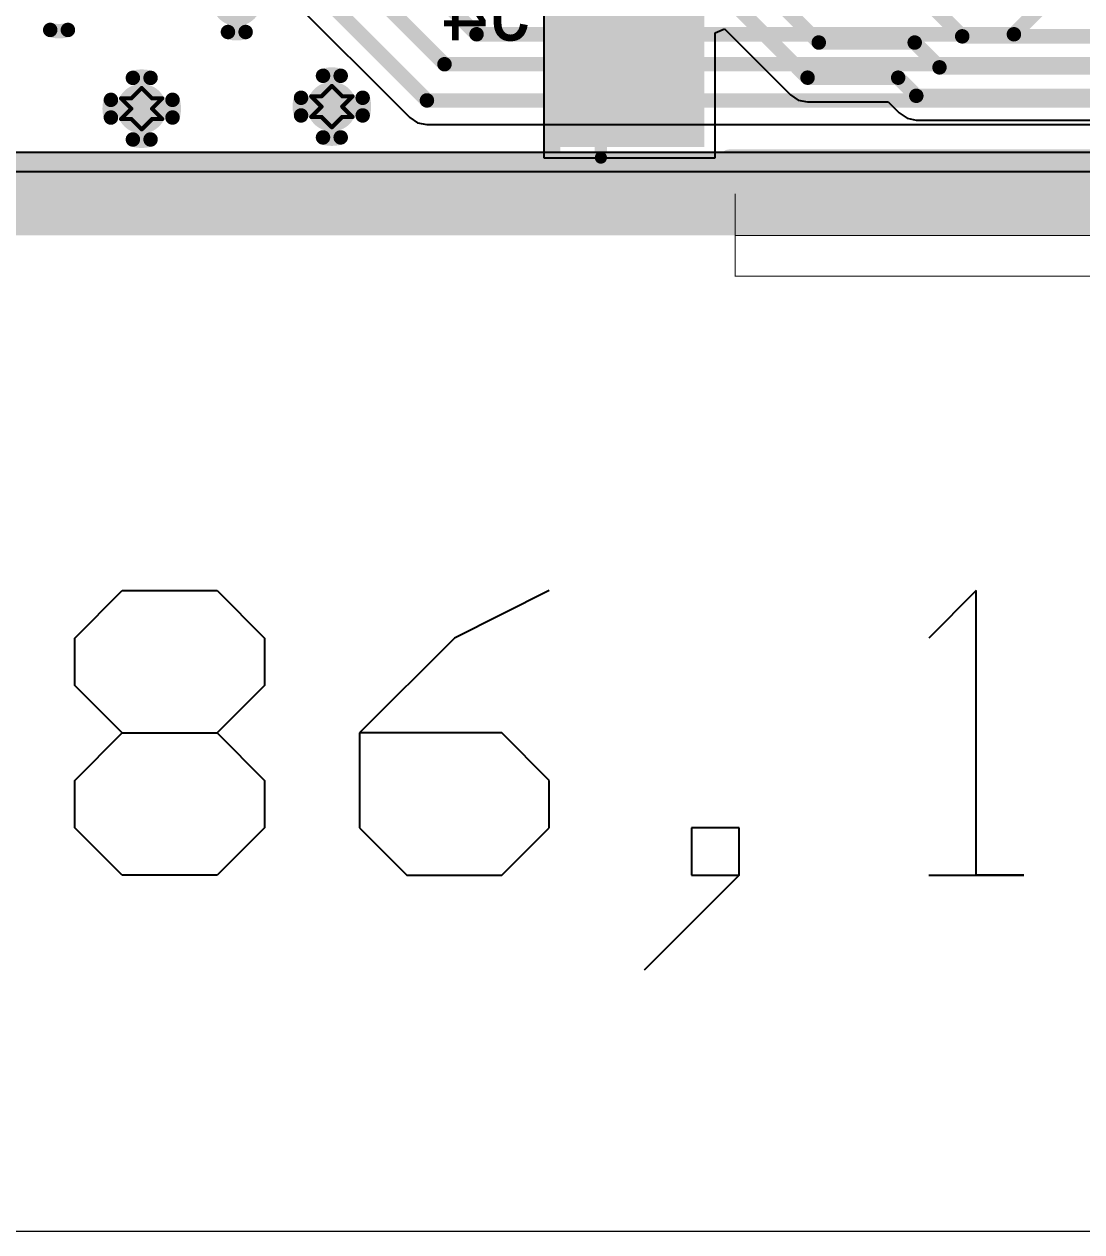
# Model space of a CAD drawing. Header units: millimetres. Extents: x 1.5 to 19.4, y 0 to 11.5.
# Drawn here: x 7.59 to 8.101, y 6.325 to 6.909 of the extents above; entities that cross this region are included whole.
import ezdxf

# ---------------------------------------------------------------- set-up
doc = ezdxf.new("R2010")
doc.units = ezdxf.units.MM
doc.header["$MEASUREMENT"] = 0
for name, color, linetype in [('BottomLayer', 5, 'Continuous'), ('BottomOverlay', 54, 'Continuous'), ('BottomPaste', 16, 'Continuous'), ('BottomSolder', 6, 'Continuous'), ('DrillDrawing', 1, 'Continuous'), ('InternalPlane1', 76, 'Continuous'), ('InternalPlane2', 16, 'Continuous'), ('KeepOutLayer', 6, 'Continuous'), ('Mechanical10', 56, 'Continuous'), ('Mechanical12', 56, 'Continuous'), ('Mechanical15', 56, 'Continuous'), ('Mechanical4', 56, 'Continuous'), ('Mechanical5', 56, 'Continuous'), ('MultiLayer', 9, 'Continuous'), ('TopLayer', 1, 'Continuous'), ('ViaHoleLayer', 16, 'Continuous')]:
    doc.layers.add(name, color=color, linetype=linetype)

# ---------------------------------------------------------------- blocks, each defined once
blk = doc.blocks.new('OMRON_XF2M_2015_1A_0_B_10')
at = {"layer": 'BottomLayer'}
for points in [[(-0.28543, 0.04921), (-0.2185, 0.04921), (-0.28543, 0.10827), (-0.2185, 0.10827)], [(0.2185, 0.04921), (0.28543, 0.04921), (0.2185, 0.10827), (0.28543, 0.10827)], [(-0.19291, -0.09843), (-0.1811, -0.09843), (-0.19291, -0.05118), (-0.1811, -0.05118)], [(-0.17323, -0.09843), (-0.16142, -0.09843), (-0.17323, -0.05118), (-0.16142, -0.05118)], [(-0.15354, -0.09843), (-0.14173, -0.09843), (-0.15354, -0.05118), (-0.14173, -0.05118)], [(-0.13386, -0.09843), (-0.12205, -0.09843), (-0.13386, -0.05118), (-0.12205, -0.05118)], [(-0.11417, -0.09843), (-0.10236, -0.09843), (-0.11417, -0.05118), (-0.10236, -0.05118)], [(-0.09449, -0.09843), (-0.08268, -0.09843), (-0.09449, -0.05118), (-0.08268, -0.05118)], [(-0.0748, -0.09843), (-0.06299, -0.09843), (-0.0748, -0.05118), (-0.06299, -0.05118)], [(-0.05512, -0.09843), (-0.04331, -0.09843), (-0.05512, -0.05118), (-0.04331, -0.05118)], [(-0.03543, -0.09843), (-0.02362, -0.09843), (-0.03543, -0.05118), (-0.02362, -0.05118)], [(-0.01575, -0.09843), (-0.00394, -0.09843), (-0.01575, -0.05118), (-0.00394, -0.05118)], [(0.00394, -0.09843), (0.01575, -0.09843), (0.00394, -0.05118), (0.01575, -0.05118)], [(0.02362, -0.09843), (0.03543, -0.09843), (0.02362, -0.05118), (0.03543, -0.05118)], [(0.04331, -0.09843), (0.05512, -0.09843), (0.04331, -0.05118), (0.05512, -0.05118)], [(0.06299, -0.09843), (0.0748, -0.09843), (0.06299, -0.05118), (0.0748, -0.05118)], [(0.08268, -0.09843), (0.09449, -0.09843), (0.08268, -0.05118), (0.09449, -0.05118)], [(0.10236, -0.09843), (0.11417, -0.09843), (0.10236, -0.05118), (0.11417, -0.05118)], [(0.12205, -0.09843), (0.13386, -0.09843), (0.12205, -0.05118), (0.13386, -0.05118)], [(0.14173, -0.09843), (0.15354, -0.09843), (0.14173, -0.05118), (0.15354, -0.05118)], [(0.16142, -0.09843), (0.17323, -0.09843), (0.16142, -0.05118), (0.17323, -0.05118)], [(0.1811, -0.09843), (0.19291, -0.09843), (0.1811, -0.05118), (0.19291, -0.05118)]]:
    blk.add_solid(points, dxfattribs=at)
at = {"layer": 'BottomOverlay', "const_width": 0.00787}
for points in [[(0.20374, 0.11614), (-0.20374, 0.11614)], [(-0.26575, 0.03445), (-0.26575, -0.11614)], [(0.26575, 0.03445), (0.26575, -0.11614)], [(0.26575, -0.11614), (-0.26575, -0.11614)]]:
    blk.add_lwpolyline(points, dxfattribs=at)
at = {"layer": 'BottomOverlay'}
for points, const_width in [([(-0.20571, 0.11614, 1), (-0.20177, 0.11614, 1)], 0.00394), ([(0.20177, 0.11614, 1), (0.20571, 0.11614, 1)], 0.00394), ([(-0.26772, 0.03445, 1), (-0.26378, 0.03445, 1)], 0.00394), ([(0.26378, 0.03445, 1), (0.26772, 0.03445, 1)], 0.00394), ([(-0.21008, -0.075, 1), (-0.21992, -0.075, 1)], 0.00984), ([(-0.22238, -0.075, 1), (-0.21746, -0.075, 1)], 0.00492), ([(-0.21254, -0.075, 1), (-0.20762, -0.075, 1)], 0.00492), ([(-0.26772, -0.11614, 1), (-0.26378, -0.11614, 1)], 0.00394), ([(-0.26772, -0.11614, 1), (-0.26378, -0.11614, 1)], 0.00394), ([(0.26378, -0.11614, 1), (0.26772, -0.11614, 1)], 0.00394), ([(0.26378, -0.11614, 1), (0.26772, -0.11614, 1)], 0.00394)]:
    blk.add_lwpolyline(points, format="xyb", close=True, dxfattribs=dict(at, const_width=const_width))
at = {"layer": 'BottomPaste'}
for points in [[(-0.28543, 0.04921), (-0.2185, 0.04921), (-0.28543, 0.10827), (-0.2185, 0.10827)], [(0.2185, 0.04921), (0.28543, 0.04921), (0.2185, 0.10827), (0.28543, 0.10827)], [(-0.19291, -0.09843), (-0.1811, -0.09843), (-0.19291, -0.05118), (-0.1811, -0.05118)], [(-0.17323, -0.09843), (-0.16142, -0.09843), (-0.17323, -0.05118), (-0.16142, -0.05118)], [(-0.15354, -0.09843), (-0.14173, -0.09843), (-0.15354, -0.05118), (-0.14173, -0.05118)], [(-0.13386, -0.09843), (-0.12205, -0.09843), (-0.13386, -0.05118), (-0.12205, -0.05118)], [(-0.11417, -0.09843), (-0.10236, -0.09843), (-0.11417, -0.05118), (-0.10236, -0.05118)], [(-0.09449, -0.09843), (-0.08268, -0.09843), (-0.09449, -0.05118), (-0.08268, -0.05118)], [(-0.0748, -0.09843), (-0.06299, -0.09843), (-0.0748, -0.05118), (-0.06299, -0.05118)], [(-0.05512, -0.09843), (-0.04331, -0.09843), (-0.05512, -0.05118), (-0.04331, -0.05118)], [(-0.03543, -0.09843), (-0.02362, -0.09843), (-0.03543, -0.05118), (-0.02362, -0.05118)], [(-0.01575, -0.09843), (-0.00394, -0.09843), (-0.01575, -0.05118), (-0.00394, -0.05118)], [(0.00394, -0.09843), (0.01575, -0.09843), (0.00394, -0.05118), (0.01575, -0.05118)], [(0.02362, -0.09843), (0.03543, -0.09843), (0.02362, -0.05118), (0.03543, -0.05118)], [(0.04331, -0.09843), (0.05512, -0.09843), (0.04331, -0.05118), (0.05512, -0.05118)], [(0.06299, -0.09843), (0.0748, -0.09843), (0.06299, -0.05118), (0.0748, -0.05118)], [(0.08268, -0.09843), (0.09449, -0.09843), (0.08268, -0.05118), (0.09449, -0.05118)], [(0.10236, -0.09843), (0.11417, -0.09843), (0.10236, -0.05118), (0.11417, -0.05118)], [(0.12205, -0.09843), (0.13386, -0.09843), (0.12205, -0.05118), (0.13386, -0.05118)], [(0.14173, -0.09843), (0.15354, -0.09843), (0.14173, -0.05118), (0.15354, -0.05118)], [(0.16142, -0.09843), (0.17323, -0.09843), (0.16142, -0.05118), (0.17323, -0.05118)], [(0.1811, -0.09843), (0.19291, -0.09843), (0.1811, -0.05118), (0.19291, -0.05118)]]:
    blk.add_solid(points, dxfattribs=at)
at = {"layer": 'BottomSolder'}
for points in [[(-0.28819, 0.04646), (-0.21575, 0.04646), (-0.28819, 0.11102), (-0.21575, 0.11102)], [(0.21575, 0.04646), (0.28819, 0.04646), (0.21575, 0.11102), (0.28819, 0.11102)], [(-0.19567, -0.10118), (-0.17835, -0.10118), (-0.19567, -0.04843), (-0.17835, -0.04843)], [(-0.17598, -0.10118), (-0.15866, -0.10118), (-0.17598, -0.04843), (-0.15866, -0.04843)], [(-0.1563, -0.10118), (-0.13898, -0.10118), (-0.1563, -0.04843), (-0.13898, -0.04843)], [(-0.13661, -0.10118), (-0.11929, -0.10118), (-0.13661, -0.04843), (-0.11929, -0.04843)], [(-0.11693, -0.10118), (-0.09961, -0.10118), (-0.11693, -0.04843), (-0.09961, -0.04843)], [(-0.09724, -0.10118), (-0.07992, -0.10118), (-0.09724, -0.04843), (-0.07992, -0.04843)], [(-0.07756, -0.10118), (-0.06024, -0.10118), (-0.07756, -0.04843), (-0.06024, -0.04843)], [(-0.05787, -0.10118), (-0.04055, -0.10118), (-0.05787, -0.04843), (-0.04055, -0.04843)], [(-0.03819, -0.10118), (-0.02087, -0.10118), (-0.03819, -0.04843), (-0.02087, -0.04843)], [(-0.0185, -0.10118), (-0.00118, -0.10118), (-0.0185, -0.04843), (-0.00118, -0.04843)], [(0.00118, -0.10118), (0.0185, -0.10118), (0.00118, -0.04843), (0.0185, -0.04843)], [(0.02087, -0.10118), (0.03819, -0.10118), (0.02087, -0.04843), (0.03819, -0.04843)], [(0.04055, -0.10118), (0.05787, -0.10118), (0.04055, -0.04843), (0.05787, -0.04843)], [(0.06024, -0.10118), (0.07756, -0.10118), (0.06024, -0.04843), (0.07756, -0.04843)], [(0.07992, -0.10118), (0.09724, -0.10118), (0.07992, -0.04843), (0.09724, -0.04843)], [(0.09961, -0.10118), (0.11693, -0.10118), (0.09961, -0.04843), (0.11693, -0.04843)], [(0.11929, -0.10118), (0.13661, -0.10118), (0.11929, -0.04843), (0.13661, -0.04843)], [(0.13898, -0.10118), (0.1563, -0.10118), (0.13898, -0.04843), (0.1563, -0.04843)], [(0.15866, -0.10118), (0.17598, -0.10118), (0.15866, -0.04843), (0.17598, -0.04843)], [(0.17835, -0.10118), (0.19567, -0.10118), (0.17835, -0.04843), (0.19567, -0.04843)]]:
    blk.add_solid(points, dxfattribs=at)
at = {"layer": 'Mechanical10', "const_width": 0.00787}
for points in [[(-0.28937, 0.12008), (-0.28937, -0.12008)], [(0.28937, 0.12008), (-0.28937, 0.12008)], [(0.28937, 0.12008), (0.28937, -0.12008)], [(0.28937, -0.12008), (-0.28937, -0.12008)]]:
    blk.add_lwpolyline(points, dxfattribs=at)
at = {"layer": 'Mechanical10', "const_width": 0.00394}
for points in [[(-0.29134, 0.12008, 1), (-0.2874, 0.12008, 1)], [(-0.29134, 0.12008, 1), (-0.2874, 0.12008, 1)], [(0.2874, 0.12008, 1), (0.29134, 0.12008, 1)], [(0.2874, 0.12008, 1), (0.29134, 0.12008, 1)], [(-0.29134, -0.12008, 1), (-0.2874, -0.12008, 1)], [(-0.29134, -0.12008, 1), (-0.2874, -0.12008, 1)], [(0.2874, -0.12008, 1), (0.29134, -0.12008, 1)], [(0.2874, -0.12008, 1), (0.29134, -0.12008, 1)]]:
    blk.add_lwpolyline(points, format="xyb", close=True, dxfattribs=at)
at = {"layer": 'Mechanical12', "const_width": 0.00591}
for points in [[(-0.26575, 0.11614), (-0.26575, -0.11614)], [(0.26575, 0.11614), (-0.26575, 0.11614)], [(0.26575, 0.11614), (0.26575, -0.11614)], [(0.26575, -0.11614), (-0.26575, -0.11614)]]:
    blk.add_lwpolyline(points, dxfattribs=at)
at = {"layer": 'Mechanical12', "const_width": 0.00295}
for points in [[(-0.26722, 0.11614, 1), (-0.26427, 0.11614, 1)], [(-0.26722, 0.11614, 1), (-0.26427, 0.11614, 1)], [(0.26427, 0.11614, 1), (0.26722, 0.11614, 1)], [(0.26427, 0.11614, 1), (0.26722, 0.11614, 1)], [(-0.26722, -0.11614, 1), (-0.26427, -0.11614, 1)], [(-0.26722, -0.11614, 1), (-0.26427, -0.11614, 1)], [(0.26427, -0.11614, 1), (0.26722, -0.11614, 1)], [(0.26427, -0.11614, 1), (0.26722, -0.11614, 1)]]:
    blk.add_lwpolyline(points, format="xyb", close=True, dxfattribs=at)
at = {"layer": 'Mechanical15'}
for points, const_width in [([(-0.28937, 0.12008), (-0.28937, -0.12008)], 0.00787), ([(0.28937, 0.12008), (-0.28937, 0.12008)], 0.00787), ([(0.28937, 0.12008), (0.28937, -0.12008)], 0.00787), ([(0, 0.01969), (0, -0.01969)], 0.00394), ([(0.01969, 0), (-0.01969, 0)], 0.00394), ([(0.28937, -0.12008), (-0.28937, -0.12008)], 0.00787)]:
    blk.add_lwpolyline(points, dxfattribs=dict(at, const_width=const_width))
for points, const_width in [([(-0.29134, 0.12008, 1), (-0.2874, 0.12008, 1)], 0.00394), ([(-0.29134, 0.12008, 1), (-0.2874, 0.12008, 1)], 0.00394), ([(0.2874, 0.12008, 1), (0.29134, 0.12008, 1)], 0.00394), ([(0.2874, 0.12008, 1), (0.29134, 0.12008, 1)], 0.00394), ([(-0.00098, 0.01969, 1), (0.00098, 0.01969, 1)], 0.00197), ([(-0.02067, 0, 1), (-0.0187, 0, 1)], 0.00197), ([(0.0187, 0, 1), (0.02067, 0, 1)], 0.00197), ([(-0.00098, -0.01969, 1), (0.00098, -0.01969, 1)], 0.00197), ([(-0.29134, -0.12008, 1), (-0.2874, -0.12008, 1)], 0.00394), ([(-0.29134, -0.12008, 1), (-0.2874, -0.12008, 1)], 0.00394), ([(0.2874, -0.12008, 1), (0.29134, -0.12008, 1)], 0.00394), ([(0.2874, -0.12008, 1), (0.29134, -0.12008, 1)], 0.00394)]:
    blk.add_lwpolyline(points, format="xyb", close=True, dxfattribs=dict(at, const_width=const_width))
at = {"layer": 'Mechanical10', "text_generation_flag": 2}
blk.add_text('J4', height=0.03937, rotation=180, dxfattribs=at).set_placement((0, 0))

msp = doc.modelspace()

# ---------------------------------------------------------------- linework, layer by layer
at = {"layer": 'BottomLayer'}
for p, q in [((7.8409, 6.91923), (7.8409, 6.84417)), ((7.92383, 6.90463), (7.92845, 6.90654)), ((7.92845, 6.90654), (7.9603, 6.87469)), ((7.92383, 6.84417), (7.92383, 6.90463)), ((7.9603, 6.87469), (7.9641, 6.87214)), ((7.9641, 6.87214), (7.96859, 6.87125)), ((7.96859, 6.87125), (8.00756, 6.87125)), ((8.00756, 6.87125), (8.01291, 6.86591)), ((8.01291, 6.86591), (8.01671, 6.86336)), ((8.01671, 6.86336), (8.0212, 6.86247)), ((8.0212, 6.86247), (8.18964, 6.86247)), ((7.8409, 6.84417), (7.92383, 6.84417)), ((9.11629, 6.83738), (6.11068, 6.83738))]:
    msp.add_line(p, q, dxfattribs=at)
at = {"layer": 'BottomLayer', "const_width": 0.007}
for points in [[(7.92901, 6.94498), (7.97401, 6.89998)], [(7.92059, 6.93098), (7.96859, 6.88298)], [(8.02942, 6.91698), (8.04342, 6.90298)], [(7.97401, 6.89998), (8.02042, 6.89998)], [(8.02042, 6.89998), (8.03242, 6.88798)], [(8.04342, 6.90298), (8.13861, 6.90298)], [(8.03242, 6.88798), (8.1583, 6.88798)], [(7.96859, 6.88298), (8.01242, 6.88298)], [(8.01242, 6.88298), (8.0212, 6.8742)], [(8.0212, 6.8742), (8.18964, 6.8742)]]:
    msp.add_lwpolyline(points, dxfattribs=at)
at = {"layer": 'BottomLayer'}
for points, const_width in [([(7.97226, 6.89998, 1), (7.97576, 6.89998, 1)], 0.0035), ([(7.97226, 6.89998, 1), (7.97576, 6.89998, 1)], 0.0035), ([(8.01867, 6.89998, 1), (8.02217, 6.89998, 1)], 0.0035), ([(8.01867, 6.89998, 1), (8.02217, 6.89998, 1)], 0.0035), ([(8.04167, 6.90298, 1), (8.04517, 6.90298, 1)], 0.0035), ([(8.04167, 6.90298, 1), (8.04517, 6.90298, 1)], 0.0035), ([(8.03067, 6.88798, 1), (8.03417, 6.88798, 1)], 0.0035), ([(8.03067, 6.88798, 1), (8.03417, 6.88798, 1)], 0.0035), ([(7.96684, 6.88298, 1), (7.97034, 6.88298, 1)], 0.0035), ([(7.96684, 6.88298, 1), (7.97034, 6.88298, 1)], 0.0035), ([(8.01067, 6.88298, 1), (8.01417, 6.88298, 1)], 0.0035), ([(8.01067, 6.88298, 1), (8.01417, 6.88298, 1)], 0.0035), ([(7.64142, 6.86798, 1), (7.65142, 6.86798, 1)], 0.01), ([(7.73342, 6.86898, 1), (7.74342, 6.86898, 1)], 0.01), ([(8.01945, 6.8742, 1), (8.02295, 6.8742, 1)], 0.0035), ([(8.01945, 6.8742, 1), (8.02295, 6.8742, 1)], 0.0035)]:
    msp.add_lwpolyline(points, format="xyb", close=True, dxfattribs=dict(at, const_width=const_width))
at = {"layer": 'DrillDrawing', "const_width": 0.002}
for points in [[(7.64142, 6.87298), (7.64642, 6.87798)], [(7.64642, 6.87798), (7.65142, 6.87298)], [(7.73342, 6.87398), (7.73842, 6.87898)], [(7.73842, 6.87898), (7.74342, 6.87398)], [(7.63642, 6.87298), (7.64142, 6.86798)], [(7.63642, 6.87298), (7.64142, 6.87298)], [(7.65142, 6.87298), (7.65642, 6.87298)], [(7.65142, 6.86798), (7.65642, 6.87298)], [(7.72842, 6.87398), (7.73342, 6.86898)], [(7.72842, 6.87398), (7.73342, 6.87398)], [(7.74342, 6.87398), (7.74842, 6.87398)], [(7.74342, 6.86898), (7.74842, 6.87398)], [(7.63642, 6.86298), (7.64142, 6.86798)], [(7.65142, 6.86798), (7.65642, 6.86298)], [(7.72842, 6.86398), (7.73342, 6.86898)], [(7.74342, 6.86898), (7.74842, 6.86398)], [(7.63642, 6.86298), (7.64142, 6.86298)], [(7.64142, 6.86298), (7.64642, 6.85798)], [(7.64642, 6.85798), (7.65142, 6.86298)], [(7.65142, 6.86298), (7.65642, 6.86298)], [(7.72842, 6.86398), (7.73342, 6.86398)], [(7.73342, 6.86398), (7.73842, 6.85898)], [(7.73842, 6.85898), (7.74342, 6.86398)], [(7.74342, 6.86398), (7.74842, 6.86398)]]:
    msp.add_lwpolyline(points, dxfattribs=at)
at = {"layer": 'DrillDrawing', "const_width": 0.001}
for points in [[(7.64592, 6.87798, 1), (7.64692, 6.87798, 1)], [(7.64592, 6.87798, 1), (7.64692, 6.87798, 1)], [(7.73792, 6.87898, 1), (7.73892, 6.87898, 1)], [(7.73792, 6.87898, 1), (7.73892, 6.87898, 1)], [(7.63592, 6.87298, 1), (7.63692, 6.87298, 1)], [(7.63592, 6.87298, 1), (7.63692, 6.87298, 1)], [(7.64092, 6.87298, 1), (7.64192, 6.87298, 1)], [(7.64092, 6.87298, 1), (7.64192, 6.87298, 1)], [(7.65092, 6.87298, 1), (7.65192, 6.87298, 1)], [(7.65092, 6.87298, 1), (7.65192, 6.87298, 1)], [(7.65592, 6.87298, 1), (7.65692, 6.87298, 1)], [(7.65592, 6.87298, 1), (7.65692, 6.87298, 1)], [(7.72792, 6.87398, 1), (7.72892, 6.87398, 1)], [(7.72792, 6.87398, 1), (7.72892, 6.87398, 1)], [(7.73292, 6.87398, 1), (7.73392, 6.87398, 1)], [(7.73292, 6.87398, 1), (7.73392, 6.87398, 1)], [(7.74292, 6.87398, 1), (7.74392, 6.87398, 1)], [(7.74292, 6.87398, 1), (7.74392, 6.87398, 1)], [(7.74792, 6.87398, 1), (7.74892, 6.87398, 1)], [(7.74792, 6.87398, 1), (7.74892, 6.87398, 1)], [(7.64092, 6.86798, 1), (7.64192, 6.86798, 1)], [(7.64092, 6.86798, 1), (7.64192, 6.86798, 1)], [(7.65092, 6.86798, 1), (7.65192, 6.86798, 1)], [(7.65092, 6.86798, 1), (7.65192, 6.86798, 1)], [(7.73292, 6.86898, 1), (7.73392, 6.86898, 1)], [(7.73292, 6.86898, 1), (7.73392, 6.86898, 1)], [(7.74292, 6.86898, 1), (7.74392, 6.86898, 1)], [(7.74292, 6.86898, 1), (7.74392, 6.86898, 1)], [(7.63592, 6.86298, 1), (7.63692, 6.86298, 1)], [(7.63592, 6.86298, 1), (7.63692, 6.86298, 1)], [(7.64092, 6.86298, 1), (7.64192, 6.86298, 1)], [(7.64092, 6.86298, 1), (7.64192, 6.86298, 1)], [(7.65092, 6.86298, 1), (7.65192, 6.86298, 1)], [(7.65092, 6.86298, 1), (7.65192, 6.86298, 1)], [(7.65592, 6.86298, 1), (7.65692, 6.86298, 1)], [(7.65592, 6.86298, 1), (7.65692, 6.86298, 1)], [(7.72792, 6.86398, 1), (7.72892, 6.86398, 1)], [(7.72792, 6.86398, 1), (7.72892, 6.86398, 1)], [(7.73292, 6.86398, 1), (7.73392, 6.86398, 1)], [(7.73292, 6.86398, 1), (7.73392, 6.86398, 1)], [(7.73792, 6.85898, 1), (7.73892, 6.85898, 1)], [(7.73792, 6.85898, 1), (7.73892, 6.85898, 1)], [(7.74292, 6.86398, 1), (7.74392, 6.86398, 1)], [(7.74292, 6.86398, 1), (7.74392, 6.86398, 1)], [(7.74792, 6.86398, 1), (7.74892, 6.86398, 1)], [(7.74792, 6.86398, 1), (7.74892, 6.86398, 1)], [(7.64592, 6.85798, 1), (7.64692, 6.85798, 1)], [(7.64592, 6.85798, 1), (7.64692, 6.85798, 1)]]:
    msp.add_lwpolyline(points, format="xyb", close=True, dxfattribs=at)
at = {"layer": 'InternalPlane1'}
msp.add_line((9.11629, 6.84677), (6.11068, 6.84677), dxfattribs=at)
at = {"layer": 'InternalPlane1', "const_width": 0.007}
for points in [[(7.61069, 6.90608, -0.140541), (7.60214, 6.90608)], [(7.69669, 6.90508, -0.140541), (7.68814, 6.90508)], [(7.64214, 6.88288, -0.140541), (7.65069, 6.88288)], [(7.73414, 6.88388, -0.140541), (7.74269, 6.88388)], [(7.63152, 6.8637, -0.140541), (7.63152, 6.87225)], [(7.66132, 6.87225, -0.140541), (7.66132, 6.8637)], [(7.72352, 6.8647, -0.140541), (7.72352, 6.87325)], [(7.75332, 6.87325, -0.140541), (7.75332, 6.8647)], [(7.65069, 6.85308, -0.140541), (7.64214, 6.85308)], [(7.74269, 6.85408, -0.140541), (7.73414, 6.85408)]]:
    msp.add_lwpolyline(points, format="xyb", dxfattribs=at)
at = {"layer": 'InternalPlane1', "const_width": 0.0035}
for points in [[(7.60039, 6.90608, 1), (7.60389, 6.90608, 1)], [(7.60894, 6.90608, 1), (7.61244, 6.90608, 1)], [(7.68639, 6.90508, 1), (7.68989, 6.90508, 1)], [(7.69494, 6.90508, 1), (7.69844, 6.90508, 1)], [(7.64039, 6.88288, 1), (7.64389, 6.88288, 1)], [(7.64894, 6.88288, 1), (7.65244, 6.88288, 1)], [(7.73239, 6.88388, 1), (7.73589, 6.88388, 1)], [(7.74094, 6.88388, 1), (7.74444, 6.88388, 1)], [(7.62977, 6.87225, 1), (7.63327, 6.87225, 1)], [(7.65957, 6.87225, 1), (7.66307, 6.87225, 1)], [(7.72177, 6.87325, 1), (7.72527, 6.87325, 1)], [(7.75157, 6.87325, 1), (7.75507, 6.87325, 1)], [(7.62977, 6.8637, 1), (7.63327, 6.8637, 1)], [(7.65957, 6.8637, 1), (7.66307, 6.8637, 1)], [(7.72177, 6.8647, 1), (7.72527, 6.8647, 1)], [(7.75157, 6.8647, 1), (7.75507, 6.8647, 1)], [(7.64039, 6.85308, 1), (7.64389, 6.85308, 1)], [(7.64894, 6.85308, 1), (7.65244, 6.85308, 1)], [(7.73239, 6.85408, 1), (7.73589, 6.85408, 1)], [(7.74094, 6.85408, 1), (7.74444, 6.85408, 1)]]:
    msp.add_lwpolyline(points, format="xyb", close=True, dxfattribs=at)
at = {"layer": 'InternalPlane1', "const_width": 0.04}
msp.add_lwpolyline([(6.11068, 6.82668), (9.11629, 6.82668)], dxfattribs=at)
at = {"layer": 'InternalPlane2'}
msp.add_line((9.11629, 6.84677), (6.11068, 6.84677), dxfattribs=at)
at = {"layer": 'InternalPlane2', "const_width": 0.012}
for points in [[(7.68642, 6.91998, 1), (7.69842, 6.91998, 1)], [(7.64042, 6.86798, 1), (7.65242, 6.86798, 1)], [(7.73242, 6.86898, 1), (7.74442, 6.86898, 1)]]:
    msp.add_lwpolyline(points, format="xyb", close=True, dxfattribs=at)
at = {"layer": 'InternalPlane2', "const_width": 0.04}
msp.add_lwpolyline([(6.11068, 6.82668), (9.11629, 6.82668)], dxfattribs=at)
at = {"layer": 'KeepOutLayer', "const_width": 0.005}
msp.add_lwpolyline([(6.11068, 6.82668), (9.11629, 6.82668)], dxfattribs=at)
at = {"layer": 'Mechanical4', "const_width": 0.005}
msp.add_lwpolyline([(6.11068, 6.82668), (9.11629, 6.82668)], dxfattribs=at)
at = {"layer": 'Mechanical5'}
for p, q in [((7.61402, 6.61186), (7.63698, 6.63481)), ((7.63698, 6.63481), (7.6829, 6.63481)), ((7.6829, 6.63481), (7.70585, 6.61186)), ((7.8436, 6.63481), (7.79769, 6.61186)), ((8.05023, 6.63481), (8.02727, 6.61186)), ((8.05023, 6.49706), (8.05023, 6.63481)), ((7.61402, 6.5889), (7.61402, 6.61186)), ((7.70585, 6.61186), (7.70585, 6.5889)), ((7.79769, 6.61186), (7.75177, 6.56594)), ((7.63698, 6.56594), (7.61402, 6.5889)), ((7.70585, 6.5889), (7.6829, 6.56594)), ((7.61402, 6.54298), (7.63698, 6.56594)), ((7.63698, 6.56594), (7.6829, 6.56594)), ((7.6829, 6.56594), (7.70585, 6.54298)), ((7.75177, 6.56594), (7.75177, 6.52002)), ((7.82065, 6.56594), (7.75177, 6.56594)), ((7.8436, 6.54298), (7.82065, 6.56594)), ((7.61402, 6.52002), (7.61402, 6.54298)), ((7.70585, 6.54298), (7.70585, 6.52002)), ((7.8436, 6.52002), (7.8436, 6.54298)), ((7.63698, 6.49706), (7.61402, 6.52002)), ((7.70585, 6.52002), (7.6829, 6.49706)), ((7.75177, 6.52002), (7.77473, 6.49706)), ((7.82065, 6.49706), (7.8436, 6.52002)), ((7.93544, 6.52002), (7.91248, 6.52002)), ((7.91248, 6.52002), (7.91248, 6.49706)), ((7.93544, 6.49706), (7.93544, 6.52002)), ((7.6829, 6.49706), (7.63698, 6.49706)), ((7.77473, 6.49706), (7.82065, 6.49706)), ((7.91248, 6.47411), (7.93544, 6.49706)), ((7.91248, 6.49706), (7.93544, 6.49706)), ((7.93544, 6.49706), (7.91248, 6.47411)), ((8.02727, 6.49706), (8.07319, 6.49706)), ((8.07319, 6.49706), (8.05023, 6.49706)), ((7.91248, 6.47411), (7.88952, 6.45115))]:
    msp.add_line(p, q, dxfattribs=at)
at = {"layer": 'Mechanical5', "const_width": 0.0005}
for points in [[(7.93357, 6.78691), (7.93357, 6.82668)], [(7.93357, 6.8066), (8.35089, 6.8066)], [(7.93357, 6.78691), (8.35089, 6.78691)], [(5.91759, 6.32482), (7.61402, 6.32482)], [(7.61402, 6.32482), (9.31045, 6.32482)]]:
    msp.add_lwpolyline(points, dxfattribs=at)
at = {"layer": 'Mechanical5', "const_width": 0.00025}
for points in [[(7.93344, 6.82668, 1), (7.93369, 6.82668, 1)], [(7.93344, 6.8066, 1), (7.93369, 6.8066, 1)], [(7.93344, 6.78691, 1), (7.93369, 6.78691, 1)], [(7.93344, 6.78691, 1), (7.93369, 6.78691, 1)], [(7.61389, 6.32482, 1), (7.61414, 6.32482, 1)], [(7.61389, 6.32482, 1), (7.61414, 6.32482, 1)]]:
    msp.add_lwpolyline(points, format="xyb", close=True, dxfattribs=at)
at = {"layer": 'MultiLayer', "const_width": 0.01}
for points in [[(7.64142, 6.86798, 1), (7.65142, 6.86798, 1)], [(7.73342, 6.86898, 1), (7.74342, 6.86898, 1)]]:
    msp.add_lwpolyline(points, format="xyb", close=True, dxfattribs=at)
at = {"layer": 'TopLayer'}
for p, q in [((7.67656, 6.96325), (7.77613, 6.86369)), ((7.77613, 6.86369), (7.77993, 6.86114)), ((7.77993, 6.86114), (7.78442, 6.86025)), ((7.78442, 6.86025), (8.2269, 6.86025)), ((9.11629, 6.83738), (6.11068, 6.83738))]:
    msp.add_line(p, q, dxfattribs=at)
at = {"layer": 'TopLayer', "const_width": 0.007}
for points in [[(7.50542, 7.17698), (7.79292, 6.88948)], [(7.56042, 7.15198), (7.80842, 6.90398)], [(7.68142, 6.97498), (7.78442, 6.87198)], [(8.06842, 6.90398), (8.09029, 6.92585)], [(7.80842, 6.90398), (8.06842, 6.90398)], [(7.79292, 6.88948), (8.20592, 6.88948)], [(7.78442, 6.87198), (8.2269, 6.87198)]]:
    msp.add_lwpolyline(points, dxfattribs=at)
at = {"layer": 'TopLayer'}
for points, const_width in [([(7.80667, 6.90398, 1), (7.81017, 6.90398, 1)], 0.0035), ([(7.80667, 6.90398, 1), (7.81017, 6.90398, 1)], 0.0035), ([(8.06667, 6.90398, 1), (8.07017, 6.90398, 1)], 0.0035), ([(8.06667, 6.90398, 1), (8.07017, 6.90398, 1)], 0.0035), ([(7.79117, 6.88948, 1), (7.79467, 6.88948, 1)], 0.0035), ([(7.79117, 6.88948, 1), (7.79467, 6.88948, 1)], 0.0035), ([(7.64142, 6.86798, 1), (7.65142, 6.86798, 1)], 0.01), ([(7.73342, 6.86898, 1), (7.74342, 6.86898, 1)], 0.01), ([(7.78267, 6.87198, 1), (7.78617, 6.87198, 1)], 0.0035), ([(7.78267, 6.87198, 1), (7.78617, 6.87198, 1)], 0.0035)]:
    msp.add_lwpolyline(points, format="xyb", close=True, dxfattribs=dict(at, const_width=const_width))
at = {"layer": 'ViaHoleLayer', "const_width": 0.005}
for points in [[(7.64392, 6.86798, 1), (7.64892, 6.86798, 1)], [(7.73592, 6.86898, 1), (7.74092, 6.86898, 1)]]:
    msp.add_lwpolyline(points, format="xyb", close=True, dxfattribs=at)

# ---------------------------------------------------------------- block references
at = {"rotation": 180}
msp.add_blockref('OMRON_XF2M_2015_1A_0_B_10', (8.13433, 6.96044), dxfattribs=at)

# ---------------------------------------------------------------- texts
at = {"layer": 'BottomOverlay', "text_generation_flag": 2}
msp.add_text('J4', height=0.03, dxfattribs=at).set_placement((7.83381, 6.90098))

doc.saveas('drawing.dxf')
